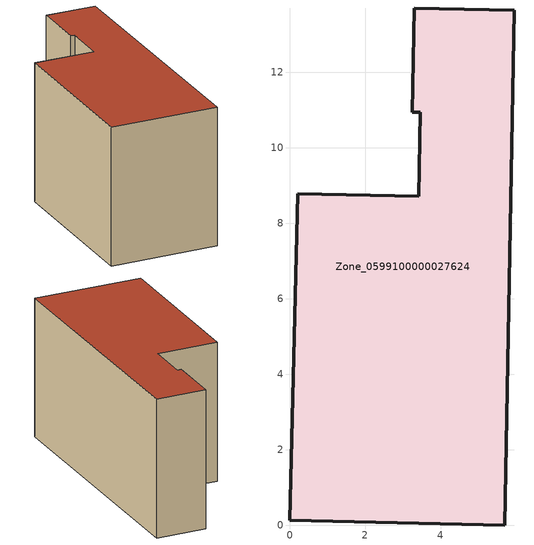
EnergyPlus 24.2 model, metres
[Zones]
Zone_0599100000027624
 floor ground (C_G): 0,0.13 0.21,8.78 3.42,8.72 3.46,10.94 3.25,10.94 3.3,13.71 5.95,13.65 5.7,0 z0
 wall outside (C_F): 0.21,8.78 0,0.13 5.7,0 5.95,13.65 3.3,13.71 3.25,10.94 3.46,10.94 3.42,8.72 0.21,8.78 z0:7.36
 roof outside (C_R): 3.46,10.94 3.42,8.72 0.21,8.78 0,0.13 5.7,0 5.95,13.65 3.3,13.71 3.25,10.94 z7.36
[BUILDING]
Pand.0599100000027624: North Axis=0; Terrain=City; Loads Convergence Tolerance Value=0.04; Temperature Convergence Tolerance Value=0.4; Solar Distribution=FullExterior; Maximum Number of Warmup Days=25; Minimum Number of Warmup Days=1
[Site:Location]
Rotterdam.The.Hague.AP_ZH_NLD Design_Conditions: Latitude=51.96; Longitude=4.45; Time Zone=1; Elevation=-4.5
[SITE:GROUNDTEMPERATURE:BUILDINGSURFACE]
18, 18, 18, 18, 18, 18, 18, 18, 18, 18, 18, 18
[MATERIAL] Thermal Absorptance=0.9; Solar Absorptance=0.7; Visible Absorptance=0.7
Name | Roughness | Thickness | Conductivity | Density | Specific Heat
G.TC.1975-1991 | MediumSmooth | 0.15 | 0.288461 | 540 | 1210
F.TC.1975-1991 | Rough | 0.3 | 0.230769 | 1920 | 840
R.TC.1975-1991 | MediumRough | 0.2 | 0.153846 | 1500 | 1000
[CONSTRUCTION]
C_G: G.TC.1975-1991
C_F: F.TC.1975-1991
C_R: R.TC.1975-1991
[ZONE]
Zone_0599100000027624: Type=1; Multiplier=1; Ceiling Height=Autocalculate; Volume=Autocalculate; Floor Area=autocalculate; Part of Total Floor Area=Yes
[ZONEINFILTRATION:DESIGNFLOWRATE]
Infil_Zone_0599100000027624: Zone or ZoneList or Space or SpaceList=Zone_0599100000027624; Schedule=AlwaysOn; Design Flow Rate Calculation Method=Flow/Area; Flow Rate per Floor Area=0.003; Constant Term Coefficient=1; Temperature Term Coefficient=0; Velocity Term Coefficient=0; Velocity Squared Term Coefficient=0
[HVACTEMPLATE:ZONE:IDEALLOADSAIRSYSTEM]
Zone_0599100000027624: Maximum Heating Supply Air Temperature=50; Minimum Cooling Supply Air Temperature=13; Maximum Heating Supply Air Humidity Ratio=0.0156; Minimum Cooling Supply Air Humidity Ratio=0.0077; Heating Limit=NoLimit; Cooling Limit=NoLimit; Dehumidification Control Type=ConstantSensibleHeatRatio; Cooling Sensible Heat Ratio=0.7; Dehumidification Setpoint=60; Humidification Control Type=None; Humidification Setpoint=30; Outdoor Air Method=None; Outdoor Air Flow Rate per Person=0.00944; Outdoor Air Flow Rate per Zone Floor Area=0; Outdoor Air Flow Rate per Zone=0; Demand Controlled Ventilation Type=None; Outdoor Air Economizer Type=NoEconomizer; Heat Recovery Type=None; Sensible Heat Recovery Effectiveness=0.7; Latent Heat Recovery Effectiveness=0.65
[ZONECONTROL:THERMOSTAT]
ThermostatControl_Zone_0599100000027624: Zone or ZoneList=Zone_0599100000027624; Control Type Schedule=DualSetpointControlType; Control 1=Thermostat_Zone_0599100000027624; Temperature Difference Between Cutout And Setpoint=0
[THERMOSTATSETPOINT:DUALSETPOINT]
Thermostat_Zone_0599100000027624: Heating Setpoint Temperature Schedule=HeatingSetpoint_Zone_0599100000027624; Cooling Setpoint Temperature Schedule=CoolingSetpoint_Zone_0599100000027624
[SCHEDULE:COMPACT]
HeatingSetpoint_Zone_0599100000027624: Through: 12/31, For: AllDays, Until: 24:00, 21
CoolingSetpoint_Zone_0599100000027624: Through: 12/31, For: AllDays, Until: 24:00, 24
DualSetpointControlType: Through: 12/31, For: AllDays, Until: 24:00, 4
AlwaysOn: Through: 12/31, For: AllDays, Until: 24:00, 1
